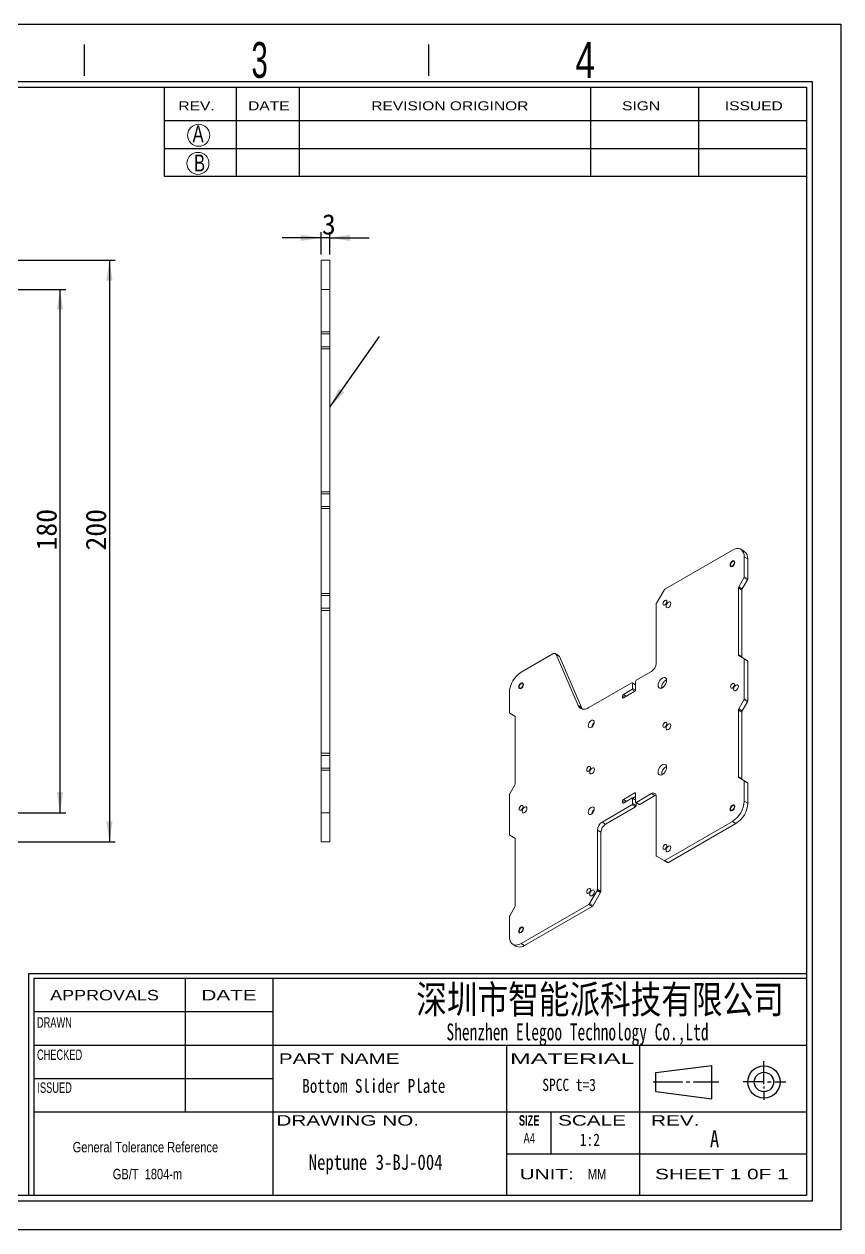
# Model space of a CAD drawing. Header units: millimetres. Extents: x 3 to 590, y 3 to 417.
# Drawn here: x 309.2 to 590.2, y 2.6 to 417.3 of the extents above; entities that cross this region are included whole.
import ezdxf

# ---------------------------------------------------------------- set-up
doc = ezdxf.new("R2010")
doc.units = ezdxf.units.MM
doc.header["$LTSCALE"] = 2
doc.layers.add('SLD-0_0', color=179, linetype='Continuous')
doc.styles.add('SLDTEXTSTYLE0', font='SIMSUN.TTC', dxfattribs={"width": 0.67})
doc.styles.add('SLDTEXTSTYLE1', font='SIMSUN.TTC', dxfattribs={"width": 0.8})
doc.styles.add('SLDTEXTSTYLE10', font='ARIAL.TTF', dxfattribs={"width": 0.7584})
doc.styles.add('SLDTEXTSTYLE11', font='ARIAL.TTF', dxfattribs={"width": 1.2324})
doc.styles.add('SLDTEXTSTYLE12', font='ARIAL.TTF', dxfattribs={"width": 1.7064})
doc.styles.add('SLDTEXTSTYLE13', font='SIMSUN.TTC', dxfattribs={"width": 0.8, "bigfont": 'bigfont'})
doc.styles.add('SLDTEXTSTYLE14', font='SIMKAI.TTF', dxfattribs={"width": 0.67})
doc.styles.add('SLDTEXTSTYLE15', font='SIMSUN.TTC')
doc.styles.add('SLDTEXTSTYLE2', font='SIMFANG.TTF', dxfattribs={"width": 0.8})
doc.styles.add('SLDTEXTSTYLE3', font='SIMSUN.TTC', dxfattribs={"width": 0.8})
doc.styles.add('SLDTEXTSTYLE5', font='ARIAL.TTF', dxfattribs={"width": 0.63516})
doc.styles.add('SLDTEXTSTYLE6', font='GOTHIC.TTF', dxfattribs={"width": 0.7304})
doc.styles.add('SLDTEXTSTYLE7', font='GOTHIC.TTF', dxfattribs={"width": 0.61171})
doc.styles.add('SLDTEXTSTYLE8', font='ARIALBD.TTF', dxfattribs={"width": 0.63516})
doc.styles.add('SLDTEXTSTYLE9', font='ARIAL.TTF', dxfattribs={"width": 1.422})
doc.styles.get("Standard").update_dxf_attribs({"font": 'SIMSUN.TTC'})
doc.dimstyles.new('SLDDIMSTYLE0', dxfattribs={"dimtxt": 7, "dimasz": 7, "dimexe": 0, "dimexo": 0.0625, "dimgap": 1.75, "dimtad": 2, "dimrnd": 1e-09, "dimzin": 12, "dimdsep": 46, "dimtxsty": 'SLDTEXTSTYLE0', "dimsah": 1, "dimcen": 0.09, "dimadec": 0, "dimazin": 3, "dimtfac": 1, "dimtofl": 0, "dimtmove": 0, "dimatfit": 3, "dimfxl": 0, "dimfrac": 2, "dimtolj": 1, "dimtzin": 12, "dimarcsym": 0})
doc.dimstyles.new('SLDDIMSTYLE1', dxfattribs={"dimtxt": 7, "dimasz": 7, "dimexe": 0, "dimexo": 0.0625, "dimgap": 1.75, "dimtad": 2, "dimrnd": 1e-09, "dimzin": 12, "dimdsep": 46, "dimtxsty": 'SLDTEXTSTYLE0', "dimsah": 1, "dimcen": 0.09, "dimadec": 0, "dimazin": 3, "dimtfac": 1, "dimtmove": 0, "dimatfit": 0, "dimfxl": 0, "dimfrac": 2, "dimtolj": 1, "dimtzin": 12, "dimarcsym": 0})
doc.dimstyles.new('SLDDIMSTYLE5', dxfattribs={"dimtxt": 0.18, "dimasz": 7, "dimexe": 0, "dimexo": 0.0625, "dimgap": 0, "dimtad": 0, "dimtih": 1, "dimtoh": 1, "dimdec": 0, "dimrnd": 1e-09, "dimzin": 0, "dimdsep": 46, "dimtxsty": 'Standard', "dimsah": 1, "dimcen": 0.09, "dimadec": 0, "dimazin": 0, "dimtfac": 7, "dimtdec": 0, "dimtofl": 0, "dimtmove": 0, "dimatfit": 3, "dimfxl": 0, "dimfrac": 2, "dimtolj": 1, "dimtzin": 0, "dimarcsym": 0})

# ---------------------------------------------------------------- blocks, each defined once
blk = doc.blocks.new('SW_NOTE_2')
at = {"layer": 'SLD-0_0', "color": 0, "char_height": 3.5853, "attachment_point": 2, "style": 'SLDTEXTSTYLE10'}
for s, insert in [('General Tolerance Reference ', (26.04, 4.62)), (' GB/T  1804-m', (26.22, -4.64))]:
    blk.add_mtext(s, dxfattribs=dict(at, insert=insert))
blk = doc.blocks.new('_D_2')
at = {"layer": 'SLD-0_0', "color": 5}
for p, q in [((290.67, 326.1), (323.52, 326.1)), ((321.52, 326.1), (321.52, 146.1)), ((290.67, 146.1), (323.52, 146.1))]:
    blk.add_line(p, q, dxfattribs=at)
for points in [[(321.52, 326.1), (320.44, 319.1), (322.6, 319.1)], [(321.52, 146.1), (322.6, 153.1), (320.44, 153.1)]]:
    blk.add_solid(points, dxfattribs=at)
at = {"layer": 'SLD-0_0', "color": 5, "insert": (313.37, 236.29), "char_height": 7, "attachment_point": 1, "rotation": 90, "style": 'SLDTEXTSTYLE15'}
blk.add_mtext('180', dxfattribs=at)
blk = doc.blocks.new('_D_3')
at = {"layer": 'SLD-0_0', "color": 5}
for p, q in [((286.52, 336.1), (340.52, 336.1)), ((338.52, 336.1), (338.52, 136.1)), ((286.52, 136.1), (340.52, 136.1))]:
    blk.add_line(p, q, dxfattribs=at)
for points in [[(338.52, 336.1), (337.44, 329.1), (339.6, 329.1)], [(338.52, 136.1), (339.6, 143.1), (337.44, 143.1)]]:
    blk.add_solid(points, dxfattribs=at)
at = {"layer": 'SLD-0_0', "color": 5, "insert": (330.37, 236.27), "char_height": 7, "attachment_point": 1, "rotation": 90, "style": 'SLDTEXTSTYLE15'}
blk.add_mtext('200', dxfattribs=at)
blk = doc.blocks.new('_D_20')
at = {"layer": 'SLD-0_0', "color": 5}
for p, q in [((411.39, 338.1), (411.39, 345.82)), ((414.39, 338.1), (414.39, 345.82)), ((411.39, 343.82), (397.93, 343.82)), ((414.39, 343.82), (411.39, 343.82)), ((414.39, 343.82), (427.86, 343.82))]:
    blk.add_line(p, q, dxfattribs=at)
for points in [[(411.39, 343.82), (404.39, 344.9), (404.39, 342.75)], [(414.39, 343.82), (421.39, 342.75), (421.39, 344.9)]]:
    blk.add_solid(points, dxfattribs=at)
at = {"layer": 'SLD-0_0', "color": 5, "insert": (411.66, 351.97), "char_height": 7, "attachment_point": 1, "style": 'SLDTEXTSTYLE15'}
blk.add_mtext('3', dxfattribs=at)

msp = doc.modelspace()

# ---------------------------------------------------------------- linework, layer by layer
at = {"color": 7, "linetype": 'Continuous', "lineweight": 15}
for p, q in [((414.394, 336.099), (411.394, 336.099)), ((411.394, 326.099), (411.394, 336.099)), ((414.394, 336.099), (414.394, 326.099)), ((414.394, 326.099), (411.394, 326.099)), ((411.394, 311.513), (411.394, 326.099)), ((414.394, 326.099), (414.394, 311.513)), ((411.394, 311.513), (414.394, 311.513)), ((411.394, 310.806), (411.394, 311.513)), ((414.394, 311.513), (414.394, 310.806)), ((414.394, 310.806), (411.394, 310.806)), ((411.394, 306.392), (411.394, 310.806)), ((414.394, 306.392), (414.394, 310.806)), ((411.394, 306.392), (414.394, 306.392)), ((411.394, 305.685), (411.394, 306.392)), ((414.394, 305.685), (411.394, 305.685)), ((411.394, 256.513), (411.394, 305.685)), ((414.394, 306.392), (414.394, 305.685)), ((414.394, 256.513), (414.394, 305.685)), ((411.394, 256.513), (414.394, 256.513)), ((411.394, 255.806), (411.394, 256.513)), ((414.394, 255.806), (411.394, 255.806)), ((411.394, 251.392), (411.394, 255.806)), ((414.394, 256.513), (414.394, 255.806)), ((414.394, 251.392), (414.394, 255.806)), ((411.394, 251.392), (414.394, 251.392)), ((411.394, 250.685), (411.394, 251.392)), ((414.394, 250.685), (411.394, 250.685)), ((411.394, 221.513), (411.394, 250.685)), ((414.394, 251.392), (414.394, 250.685)), ((414.394, 250.685), (414.394, 221.513)), ((556.975, 235.993), (555.762, 236.693)), ((552.905, 236.41), (529.637, 222.978)), ((556.946, 227.271), (556.946, 234.077)), ((556.946, 234.077), (558.158, 233.377)), ((558.158, 233.377), (558.158, 226.572)), ((556.828, 226.873), (555.044, 223.784)), ((558.04, 226.173), (556.256, 223.084)), ((558.04, 226.173), (556.828, 226.873)), ((556.946, 227.271), (558.158, 226.572)), ((411.394, 221.513), (414.394, 221.513)), ((411.394, 220.806), (411.394, 221.513)), ((414.394, 220.806), (411.394, 220.806)), ((411.394, 216.392), (411.394, 220.806)), ((414.394, 221.513), (414.394, 220.806)), ((414.394, 216.392), (414.394, 220.806)), ((529.352, 222.676), (526.76, 218.187)), ((554.926, 223.386), (554.926, 200.442)), ((556.138, 222.686), (554.926, 223.386)), ((555.044, 223.784), (556.256, 223.084)), ((556.138, 222.686), (556.138, 199.743)), ((411.394, 216.392), (414.394, 216.392)), ((411.394, 215.685), (411.394, 216.392)), ((414.394, 215.685), (411.394, 215.685)), ((411.394, 166.513), (411.394, 215.685)), ((414.394, 216.392), (414.394, 215.685)), ((414.394, 166.513), (414.394, 215.685)), ((526.641, 197.452), (526.641, 217.789)), ((491.072, 200.714), (480.174, 194.424)), ((493.141, 200.099), (491.929, 200.799)), ((492.197, 200.484), (499.766, 183.004)), ((493.409, 199.784), (492.197, 200.484)), ((493.409, 199.784), (500.978, 182.304)), ((554.926, 200.442), (556.138, 199.743)), ((555.044, 200.181), (556.828, 199.151)), ((556.256, 199.481), (555.044, 200.181)), ((556.256, 199.481), (558.04, 198.451)), ((556.828, 199.151), (558.04, 198.451)), ((556.946, 185.278), (556.946, 198.889)), ((558.158, 198.189), (556.946, 198.889)), ((558.158, 198.189), (558.158, 184.578)), ((519.57, 190.173), (518.489, 190.798)), ((519.57, 188.284), (519.57, 191.224)), ((519.813, 191.644), (525.025, 194.653)), ((476.134, 187.425), (476.134, 180.619)), ((503.517, 182.236), (518.318, 190.781)), ((518.318, 188.448), (515.368, 186.745)), ((515.368, 185.578), (519.328, 187.864)), ((518.56, 190.641), (518.56, 188.868)), ((499.766, 183.004), (500.978, 182.304)), ((515.126, 186.325), (515.126, 185.718)), ((556.828, 184.88), (555.044, 181.79)), ((558.04, 184.18), (556.256, 181.09)), ((558.04, 184.18), (556.828, 184.88)), ((556.946, 185.278), (558.158, 184.578)), ((478.036, 179.328), (476.252, 180.358)), ((478.154, 156.123), (478.154, 179.066)), ((554.926, 181.392), (554.926, 158.449)), ((556.138, 180.692), (554.926, 181.392)), ((555.044, 181.79), (556.256, 181.09)), ((556.138, 180.692), (556.138, 157.749)), ((411.394, 166.513), (414.394, 166.513)), ((411.394, 165.806), (411.394, 166.513)), ((414.394, 166.513), (414.394, 165.806)), ((414.394, 165.806), (411.394, 165.806)), ((411.394, 161.392), (411.394, 165.806)), ((414.394, 161.392), (414.394, 165.806)), ((411.394, 161.392), (414.394, 161.392)), ((411.394, 160.685), (411.394, 161.392)), ((414.394, 160.685), (411.394, 160.685)), ((411.394, 146.099), (411.394, 160.685)), ((414.394, 161.392), (414.394, 160.685)), ((414.394, 160.685), (414.394, 146.099)), ((554.926, 158.449), (556.138, 157.749)), ((555.044, 158.187), (556.828, 157.157)), ((556.256, 157.487), (555.044, 158.187)), ((476.252, 152.635), (478.036, 155.725)), ((556.256, 157.487), (558.04, 156.457)), ((556.828, 157.157), (558.04, 156.457)), ((556.946, 150.09), (556.946, 156.896)), ((558.158, 156.196), (556.946, 156.896)), ((558.158, 156.196), (558.158, 149.39)), ((476.134, 152.237), (476.134, 138.626)), ((515.126, 150.164), (515.126, 149.557)), ((519.328, 152.87), (515.368, 150.584)), ((515.368, 149.417), (518.318, 151.12)), ((519.57, 150.513), (518.489, 151.137)), ((518.56, 150.98), (518.56, 149.207)), ((519.57, 151.61), (518.62, 151.062)), ((519.57, 149.79), (519.57, 152.73)), ((519.641, 149.633), (520.854, 148.933)), ((519.772, 149.558), (519.772, 148.507)), ((525.025, 152.659), (519.813, 149.65)), ((519.813, 149.65), (521.025, 148.95)), ((526.237, 151.959), (521.025, 148.95)), ((526.237, 151.959), (525.025, 152.659)), ((526.641, 131.389), (526.641, 151.726)), ((556.946, 150.09), (558.158, 149.39)), ((414.394, 146.099), (411.394, 146.099)), ((411.394, 136.099), (411.394, 146.099)), ((414.394, 146.099), (414.394, 136.099)), ((518.318, 148.787), (508.055, 142.862)), ((519.53, 148.087), (509.267, 142.163)), ((519.53, 148.087), (518.318, 148.787)), ((518.56, 149.207), (519.772, 148.507)), ((508.055, 142.862), (509.267, 142.163)), ((529.637, 129.659), (552.905, 143.091)), ((554.118, 142.392), (530.849, 128.959)), ((552.905, 143.091), (554.118, 142.392)), ((478.036, 137.334), (476.252, 138.364)), ((478.154, 114.13), (478.154, 137.073)), ((506.438, 140.063), (506.438, 119.726)), ((507.651, 139.363), (506.438, 140.063)), ((507.651, 139.363), (507.651, 119.026)), ((414.394, 136.099), (411.394, 136.099)), ((526.76, 131.127), (529.352, 129.631)), ((530.564, 128.931), (529.352, 129.631)), ((529.637, 129.659), (530.849, 128.959)), ((503.728, 114.839), (506.32, 119.328)), ((507.532, 118.628), (504.941, 114.139)), ((507.532, 118.628), (506.32, 119.328)), ((506.438, 119.726), (507.651, 119.026)), ((476.252, 110.642), (478.036, 113.731)), ((480.174, 101.105), (503.443, 114.537)), ((504.655, 113.837), (481.387, 100.405)), ((504.655, 113.837), (503.443, 114.537)), ((503.728, 114.839), (504.941, 114.139)), ((476.134, 110.244), (476.134, 103.438)), ((477.318, 100.822), (478.53, 100.122)), ((480.174, 101.105), (481.387, 100.405))]:
    msp.add_line(p, q, dxfattribs=at)
at = {"color": 8, "linetype": 'Continuous', "lineweight": 15}
for p, q in [((515.368, 186.745), (516.378, 186.162)), ((519.328, 187.864), (518.318, 188.448)), ((519.57, 190.057), (518.56, 190.641)), ((518.56, 188.868), (519.57, 188.284)), ((515.894, 185.882), (515.126, 186.325)), ((515.126, 185.718), (515.368, 185.578)), ((515.894, 149.721), (515.126, 150.164)), ((515.126, 149.557), (515.368, 149.417)), ((515.368, 150.584), (516.378, 150.001)), ((519.57, 150.397), (518.56, 150.98)), ((519.57, 152.73), (519.328, 152.87))]:
    msp.add_line(p, q, dxfattribs=at)
at = {"color": 7, "linetype": 'Continuous', "lineweight": 15, "flags": 128}
for points in [[(556.946, 234.077), (556.885, 234.852), (556.702, 235.532), (556.405, 236.097), (556.001, 236.53), (555.503, 236.818), (554.926, 236.952), (554.287, 236.927), (553.607, 236.745), (552.905, 236.41)], [(552.239, 231.36), (552.289, 231.094), (552.434, 230.928), (552.65, 230.886), (552.905, 230.975), (553.161, 231.18), (553.377, 231.472), (553.521, 231.805), (553.572, 232.129), (553.521, 232.395), (553.377, 232.561), (553.161, 232.603), (552.905, 232.514), (552.65, 232.308), (552.434, 232.017), (552.289, 231.683), (552.239, 231.36)], [(529.005, 217.947), (529.056, 217.682), (529.2, 217.515), (529.417, 217.473), (529.672, 217.562), (529.927, 217.768), (530.143, 218.06), (530.288, 218.393), (530.339, 218.717), (530.288, 218.982), (530.143, 219.149), (529.927, 219.191), (529.672, 219.102), (529.417, 218.896), (529.2, 218.604), (529.056, 218.271), (529.005, 217.947)], [(492.197, 200.484), (492.118, 200.625), (492.016, 200.738), (491.892, 200.818), (491.751, 200.866), (491.595, 200.879), (491.427, 200.858), (491.251, 200.803), (491.072, 200.714)], [(527.328, 189.917), (527.387, 189.477), (527.559, 189.142), (527.83, 188.937), (528.179, 188.88), (528.576, 188.974), (528.99, 189.213), (529.387, 189.577), (529.736, 190.037), (530.007, 190.555), (530.179, 191.089), (530.238, 191.596), (530.179, 192.035), (530.007, 192.371), (529.736, 192.576), (529.387, 192.633), (528.99, 192.538), (528.576, 192.299), (528.179, 191.935), (527.83, 191.476), (527.559, 190.958), (527.387, 190.424), (527.328, 189.917)], [(479.508, 189.373), (479.558, 189.108), (479.703, 188.941), (479.919, 188.899), (480.174, 188.988), (480.43, 189.194), (480.646, 189.485), (480.79, 189.819), (480.841, 190.143), (480.79, 190.408), (480.646, 190.574), (480.43, 190.616), (480.174, 190.528), (479.919, 190.322), (479.703, 190.03), (479.558, 189.697), (479.508, 189.373)], [(552.239, 189.366), (552.289, 189.101), (552.434, 188.934), (552.65, 188.892), (552.905, 188.981), (553.161, 189.187), (553.377, 189.479), (553.521, 189.812), (553.572, 190.136), (553.521, 190.401), (553.377, 190.567), (553.161, 190.609), (552.905, 190.521), (552.65, 190.315), (552.434, 190.023), (552.289, 189.69), (552.239, 189.366)], [(503.517, 182.236), (502.918, 181.942), (502.332, 181.758), (501.773, 181.687), (501.252, 181.731), (500.781, 181.89), (500.37, 182.159), (500.029, 182.533), (499.766, 183.004)], [(500.978, 182.304), (501.242, 181.833), (501.331, 181.716)], [(503.267, 176.026), (503.329, 175.655), (503.508, 175.4), (503.782, 175.293), (504.118, 175.346), (504.476, 175.552), (504.812, 175.888), (505.086, 176.312), (505.265, 176.773), (505.327, 177.216), (505.265, 177.587), (505.086, 177.841), (504.812, 177.949), (504.476, 177.896), (504.118, 177.689), (503.782, 177.354), (503.508, 176.93), (503.329, 176.469), (503.267, 176.026)], [(529.005, 175.954), (529.056, 175.688), (529.2, 175.522), (529.417, 175.48), (529.672, 175.569), (529.927, 175.774), (530.143, 176.066), (530.288, 176.399), (530.339, 176.723), (530.288, 176.989), (530.143, 177.155), (529.927, 177.197), (529.672, 177.108), (529.417, 176.902), (529.2, 176.611), (529.056, 176.278), (529.005, 175.954)], [(502.741, 160.792), (502.792, 160.526), (502.937, 160.36), (503.153, 160.318), (503.408, 160.407), (503.663, 160.613), (503.879, 160.904), (504.024, 161.238), (504.075, 161.561), (504.024, 161.827), (503.879, 161.993), (503.663, 162.035), (503.408, 161.946), (503.153, 161.741), (502.937, 161.449), (502.792, 161.116), (502.741, 160.792)], [(527.328, 160.055), (527.387, 159.615), (527.559, 159.28), (527.83, 159.075), (528.179, 159.017), (528.576, 159.112), (528.99, 159.351), (529.387, 159.715), (529.736, 160.175), (530.007, 160.693), (530.179, 161.227), (530.238, 161.734), (530.179, 162.173), (530.007, 162.509), (529.736, 162.714), (529.387, 162.771), (528.99, 162.676), (528.576, 162.437), (528.179, 162.073), (527.83, 161.614), (527.559, 161.096), (527.387, 160.562), (527.328, 160.055)], [(526.6, 152.121), (526.553, 152.106), (526.237, 151.959)], [(479.508, 147.379), (479.558, 147.114), (479.703, 146.948), (479.919, 146.906), (480.174, 146.994), (480.43, 147.2), (480.646, 147.492), (480.79, 147.825), (480.841, 148.149), (480.79, 148.414), (480.646, 148.581), (480.43, 148.623), (480.174, 148.534), (479.919, 148.328), (479.703, 148.036), (479.558, 147.703), (479.508, 147.379)], [(503.267, 146.164), (503.329, 145.793), (503.508, 145.538), (503.782, 145.431), (504.118, 145.484), (504.476, 145.69), (504.812, 146.026), (505.086, 146.45), (505.265, 146.911), (505.327, 147.354), (505.265, 147.725), (505.086, 147.979), (504.812, 148.087), (504.476, 148.034), (504.118, 147.827), (503.782, 147.492), (503.508, 147.068), (503.329, 146.607), (503.267, 146.164)], [(552.239, 147.372), (552.289, 147.107), (552.434, 146.941), (552.65, 146.899), (552.905, 146.987), (553.161, 147.193), (553.377, 147.485), (553.521, 147.818), (553.572, 148.142), (553.521, 148.408), (553.377, 148.574), (553.161, 148.616), (552.905, 148.527), (552.65, 148.321), (552.434, 148.03), (552.289, 147.696), (552.239, 147.372)], [(529.005, 133.96), (529.056, 133.695), (529.2, 133.528), (529.417, 133.486), (529.672, 133.575), (529.927, 133.781), (530.143, 134.073), (530.288, 134.406), (530.339, 134.73), (530.288, 134.995), (530.143, 135.161), (529.927, 135.204), (529.672, 135.115), (529.417, 134.909), (529.2, 134.617), (529.056, 134.284), (529.005, 133.96)], [(502.741, 118.798), (502.792, 118.533), (502.937, 118.367), (503.153, 118.325), (503.408, 118.413), (503.663, 118.619), (503.879, 118.911), (504.024, 119.244), (504.075, 119.568), (504.024, 119.833), (503.879, 120), (503.663, 120.042), (503.408, 119.953), (503.153, 119.747), (502.937, 119.455), (502.792, 119.122), (502.741, 118.798)], [(479.508, 105.386), (479.558, 105.12), (479.703, 104.954), (479.919, 104.912), (480.174, 105.001), (480.43, 105.207), (480.646, 105.498), (480.79, 105.832), (480.841, 106.156), (480.79, 106.421), (480.646, 106.587), (480.43, 106.629), (480.174, 106.541), (479.919, 106.335), (479.703, 106.043), (479.558, 105.71), (479.508, 105.386)], [(476.134, 103.438), (476.195, 102.663), (476.378, 101.983), (476.675, 101.418), (477.079, 100.985), (477.577, 100.697), (478.154, 100.564), (478.792, 100.588), (479.473, 100.771), (480.174, 101.105)]]:
    msp.add_lwpolyline(points, dxfattribs=at)
at = {"color": 7, "linetype": 'Continuous', "lineweight": 0, "flags": 128}
for points in [[(552.097, 231.278), (552.159, 231.671), (552.334, 232.074), (552.596, 232.428), (552.905, 232.678), (553.215, 232.785), (553.477, 232.734), (553.652, 232.533), (553.714, 232.211), (553.652, 231.818), (553.477, 231.414), (553.215, 231.061), (552.905, 230.811), (552.596, 230.704), (552.334, 230.755), (552.159, 230.956), (552.097, 231.278)], [(531.692, 218.099), (531.631, 218.42), (531.456, 218.622), (531.193, 218.673), (530.884, 218.565), (530.575, 218.316), (530.313, 217.962), (530.137, 217.558), (530.076, 217.166), (530.137, 216.844), (530.313, 216.642), (530.575, 216.592), (530.884, 216.699), (531.193, 216.949), (531.456, 217.302), (531.631, 217.706), (531.692, 218.099)], [(479.366, 189.291), (479.428, 189.684), (479.603, 190.088), (479.865, 190.441), (480.174, 190.691), (480.484, 190.798), (480.746, 190.747), (480.921, 190.546), (480.983, 190.224), (480.921, 189.832), (480.746, 189.428), (480.484, 189.074), (480.174, 188.825), (479.865, 188.717), (479.603, 188.768), (479.428, 188.97), (479.366, 189.291)], [(554.926, 189.518), (554.864, 189.839), (554.689, 190.041), (554.427, 190.092), (554.118, 189.984), (553.808, 189.735), (553.546, 189.381), (553.371, 188.977), (553.309, 188.585), (553.371, 188.263), (553.546, 188.061), (553.808, 188.01), (554.118, 188.118), (554.427, 188.367), (554.689, 188.721), (554.864, 189.125), (554.926, 189.518)], [(531.692, 176.105), (531.631, 176.427), (531.456, 176.628), (531.193, 176.679), (530.884, 176.572), (530.575, 176.322), (530.313, 175.969), (530.137, 175.565), (530.076, 175.172), (530.137, 174.851), (530.313, 174.649), (530.575, 174.598), (530.884, 174.705), (531.193, 174.955), (531.456, 175.309), (531.631, 175.713), (531.692, 176.105)], [(505.428, 160.943), (505.367, 161.265), (505.192, 161.467), (504.929, 161.518), (504.62, 161.41), (504.311, 161.16), (504.049, 160.807), (503.874, 160.403), (503.812, 160.01), (503.874, 159.689), (504.049, 159.487), (504.311, 159.436), (504.62, 159.544), (504.929, 159.793), (505.192, 160.147), (505.367, 160.551), (505.428, 160.943)], [(482.195, 147.531), (482.133, 147.853), (481.958, 148.054), (481.696, 148.105), (481.387, 147.998), (481.077, 147.748), (480.815, 147.394), (480.64, 146.991), (480.579, 146.598), (480.64, 146.276), (480.815, 146.075), (481.077, 146.024), (481.387, 146.131), (481.696, 146.381), (481.958, 146.734), (482.133, 147.138), (482.195, 147.531)], [(552.097, 147.291), (552.159, 147.683), (552.334, 148.087), (552.596, 148.441), (552.905, 148.691), (553.215, 148.798), (553.477, 148.747), (553.652, 148.545), (553.714, 148.224), (553.652, 147.831), (553.477, 147.427), (553.215, 147.074), (552.905, 146.824), (552.596, 146.717), (552.334, 146.768), (552.159, 146.969), (552.097, 147.291)], [(531.692, 134.112), (531.631, 134.433), (531.456, 134.635), (531.193, 134.686), (530.884, 134.578), (530.575, 134.329), (530.313, 133.975), (530.137, 133.571), (530.076, 133.179), (530.137, 132.857), (530.313, 132.655), (530.575, 132.604), (530.884, 132.712), (531.193, 132.962), (531.456, 133.315), (531.631, 133.719), (531.692, 134.112)], [(505.428, 118.95), (505.367, 119.271), (505.192, 119.473), (504.929, 119.524), (504.62, 119.416), (504.311, 119.167), (504.049, 118.813), (503.874, 118.409), (503.812, 118.017), (503.874, 117.695), (504.049, 117.494), (504.311, 117.443), (504.62, 117.55), (504.929, 117.8), (505.192, 118.153), (505.367, 118.557), (505.428, 118.95)], [(479.366, 105.304), (479.428, 105.697), (479.603, 106.101), (479.865, 106.454), (480.174, 106.704), (480.484, 106.811), (480.746, 106.76), (480.921, 106.559), (480.983, 106.237), (480.921, 105.845), (480.746, 105.441), (480.484, 105.087), (480.174, 104.837), (479.865, 104.73), (479.603, 104.781), (479.428, 104.983), (479.366, 105.304)]]:
    msp.add_lwpolyline(points, dxfattribs=at)
at = {"color": 7, "linetype": 'Continuous', "lineweight": 15}
for centre, radius, start, end in [((555.301, 233.661), 2.871, 354.33758, 54.35024), ((556.122, 227.3), 0.824, 328.85627, 358.0435), ((557.334, 226.6), 0.824, 328.85627, 358.0435), ((530.074, 222.278), 0.824, 121.95467, 151.14439), ((555.75, 223.357), 0.824, 148.85627, 178.0435), ((556.962, 222.658), 0.824, 148.85627, 178.0435), ((527.465, 217.761), 0.824, 148.85627, 178.0435), ((492.807, 199.543), 0.649, 21.823, 59.03457), ((555.212, 200.414), 0.287, 174.37962, 234.30196), ((556.424, 199.714), 0.287, 174.37962, 234.30196), ((556.66, 198.917), 0.287, 354.37962, 54.30196), ((523.132, 197.612), 3.513, 302.60548, 357.39452), ((557.872, 198.218), 0.287, 354.37962, 54.30196), ((484.869, 187.047), 8.744, 122.4764, 177.5236), ((518.412, 190.665), 0.15, 350.78596, 129.20329), ((520.097, 191.2), 0.527, 122.60548, 177.39452), ((531.518, 189.177), 2.968, 115.94345, 184.06192), ((515.652, 186.301), 0.527, 122.60548, 177.39452), ((518.034, 188.892), 0.527, 302.60548, 357.39452), ((519.044, 188.308), 0.527, 302.60548, 357.39452), ((515.274, 185.694), 0.15, 170.78596, 309.20329), ((556.122, 185.306), 0.824, 328.85627, 358.0435), ((557.334, 184.606), 0.824, 328.85627, 358.0435), ((476.42, 180.591), 0.287, 174.37962, 234.30196), ((477.868, 179.094), 0.287, 354.37962, 54.30196), ((555.75, 181.364), 0.824, 148.85627, 178.0435), ((556.962, 180.664), 0.824, 148.85627, 178.0435), ((506.812, 175.169), 2.348, 129.85052, 170.15485), ((531.518, 159.315), 2.968, 115.94345, 184.06192), ((555.212, 158.421), 0.287, 174.37962, 234.30196), ((556.424, 157.721), 0.287, 174.37962, 234.30196), ((477.33, 156.151), 0.824, 328.85627, 358.0435), ((556.66, 156.924), 0.287, 354.37962, 54.30196), ((557.872, 156.224), 0.287, 354.37962, 54.30196), ((476.958, 152.209), 0.824, 148.85627, 178.0435), ((515.274, 149.533), 0.15, 170.78596, 309.20329), ((515.652, 150.14), 0.527, 122.60548, 177.39452), ((518.412, 151.004), 0.15, 350.78596, 129.20329), ((519.423, 152.754), 0.15, 350.78596, 129.20329), ((519.718, 149.766), 0.15, 170.78596, 309.20329), ((525.656, 151.886), 0.998, 350.78596, 129.20329), ((548.21, 150.468), 8.744, 302.4764, 357.5236), ((549.423, 149.768), 8.744, 302.4763, 357.5237), ((506.812, 145.307), 2.348, 129.85052, 170.15485), ((518.034, 149.231), 0.527, 302.60548, 357.39452), ((519.246, 148.531), 0.527, 302.60548, 357.39452), ((520.925, 149.091), 0.172, 245.69288, 305.61758), ((509.947, 139.903), 3.513, 122.60548, 177.39452), ((511.16, 139.203), 3.513, 122.60548, 177.39452), ((476.42, 138.598), 0.287, 174.37962, 234.30196), ((477.868, 137.101), 0.287, 354.37962, 54.30196), ((526.928, 131.361), 0.287, 174.37962, 234.30196), ((529.47, 129.893), 0.287, 245.68605, 305.61817), ((530.682, 129.193), 0.287, 245.68605, 305.61817), ((505.614, 119.754), 0.824, 328.85627, 358.0435), ((506.827, 119.054), 0.824, 328.85627, 358.0435), ((477.33, 114.158), 0.824, 328.85627, 358.0435), ((503.006, 115.237), 0.824, 301.95467, 331.14439), ((504.219, 114.537), 0.824, 301.95467, 331.14439), ((476.958, 110.216), 0.824, 148.85627, 178.0435), ((479.722, 102.653), 2.797, 244.78089, 306.52957)]:
    msp.add_arc(centre, radius, start, end, dxfattribs=at)
at = {"layer": 'SLD-0_0'}
for p, q in [((3.181, 417.347), (590.213, 417.347)), ((590.213, 417.347), (590.213, 2.588)), ((25.35, 395.622), (578.363, 395.622)), ((504.035, 395.622), (504.035, 365.027)), ((541.199, 395.622), (541.199, 365.027)), ((578.363, 395.622), (578.363, 14.438)), ((578.363, 14.438), (25.35, 14.438)), ((590.213, 2.588), (3.181, 2.588))]:
    msp.add_line(p, q, dxfattribs=at)
at = {"layer": 'SLD-0_0', "color": 6, "linetype": 'Continuous'}
for p, q in [((329.905, 399.572), (329.905, 410.339)), ((448.408, 399.572), (448.408, 410.339)), ((23.375, 397.597), (580.338, 397.597)), ((580.338, 397.597), (580.338, 12.463)), ((580.338, 12.463), (23.375, 12.463))]:
    msp.add_line(p, q, dxfattribs=at)
at = {"layer": 'SLD-0_0', "color": 179, "linetype": 'Continuous'}
for p, q in [((357.318, 395.622), (357.318, 365.027)), ((382.1, 395.622), (382.1, 365.027)), ((403.773, 395.622), (403.773, 365.027)), ((357.318, 384.149), (578.363, 384.149)), ((357.318, 374.588), (578.363, 374.588)), ((357.318, 365.027), (578.363, 365.027)), ((578.363, 90.659), (310.66, 90.659)), ((310.66, 90.659), (310.66, 14.438)), ((578.363, 89.012), (312.572, 89.012)), ((312.572, 89.012), (312.572, 14.438)), ((364.562, 89.012), (364.562, 43.12)), ((394.795, 89.012), (394.795, 14.438)), ((394.795, 77.539), (312.572, 77.539)), ((578.363, 66.066), (312.572, 66.066)), ((475.106, 66.066), (475.106, 14.438)), ((520.998, 14.438), (520.998, 66.066)), ((526.51, 56.708), (545.776, 59.076)), ((545.776, 47.692), (545.776, 59.076)), ((563.739, 52.699), (563.739, 60.633)), ((394.795, 54.593), (312.572, 54.593)), ((526.51, 50.213), (526.51, 56.708)), ((525.571, 53.466), (535.66, 53.466)), ((526.51, 50.213), (545.776, 47.692)), ((536.921, 53.466), (538.182, 53.466)), ((539.444, 53.466), (548.271, 53.466)), ((563.739, 53.466), (556.537, 53.466)), ((563.739, 51.933), (563.739, 51.166)), ((563.739, 50.4), (563.739, 47.334)), ((565, 53.466), (566.261, 53.466)), ((567.522, 53.466), (571.305, 53.466)), ((578.363, 43.12), (312.572, 43.12)), ((490.403, 43.12), (490.403, 28.779)), ((475.106, 28.779), (578.363, 28.779))]:
    msp.add_line(p, q, dxfattribs=at)
at = {"layer": 'SLD-0_0', "lineweight": 0}
for centre in [(369.244, 379.127), (368.999, 369.43)]:
    msp.add_circle(centre, 3.789, dxfattribs=at)
at = {"layer": 'SLD-0_0', "color": 179, "linetype": 'Continuous'}
for radius in [5.543, 3.338]:
    msp.add_circle((563.739, 53.466), radius, dxfattribs=at)

# ---------------------------------------------------------------- block references
at = {"layer": 'SLD-0_0', "color": 179}
msp.add_blockref('SW_NOTE_2', (324.876, 28.222), dxfattribs=at)

# ---------------------------------------------------------------- texts
at = {"layer": 'SLD-0_0'}
for s, insert, char_height, attachment_point, style in [('3', (387.413, 411.186), 12.344, 1, 'SLDTEXTSTYLE7'), ('4', (498.881, 411.174), 12.344, 1, 'SLDTEXTSTYLE6'), ('A', (367.156, 382.504), 5.807, 1, 'SLDTEXTSTYLE6'), ('B', (367.664, 372.474), 5.807, 1, 'SLDTEXTSTYLE6'), ('\\M+1905B圳\\M+18E73\\M+19271\\M+1945C\\M+19468\\M+189C8\\M+18B5A\\M+1974C\\M+18CC0\\M+18CF6\\M+18E69', (507.351, 86.675), 9.65616, 2, 'SLDTEXTSTYLE13'), ('Bottom Slider Plate', (429.503, 54.501), 4.7625, 2, 'SLDTEXTSTYLE3'), ('SPCC t=3', (496.705, 54.59), 4.2333, 2, 'SLDTEXTSTYLE3'), ('A', (545.159, 36.845), 5.821, 1, 'SLDTEXTSTYLE1'), ('Neptune 3-BJ-004', (430.127, 28.53), 5.29167, 2, 'SLDTEXTSTYLE3')]:
    msp.add_mtext(s, dxfattribs=dict(at, insert=insert, char_height=char_height, attachment_point=attachment_point, style=style))
at = {"layer": 'SLD-0_0', "color": 179}
for s, insert, char_height, attachment_point, style in [('REV.', (362.258, 390.8), 3.1073, 1, 'SLDTEXTSTYLE11'), ('DATE', (386.253, 390.8), 3.1073, 1, 'SLDTEXTSTYLE11'), ('REVISION ORIGINOR', (428.616, 390.8), 3.10727, 1, 'SLDTEXTSTYLE11'), ('SIGN', (514.933, 390.8), 3.1073, 1, 'SLDTEXTSTYLE11'), ('ISSUED', (550.296, 390.8), 3.1073, 1, 'SLDTEXTSTYLE11'), ('APPROVALS', (336.853, 85.125), 3.5853, 2, 'SLDTEXTSTYLE11'), ('DATE', (379.699, 85.125), 3.5853, 2, 'SLDTEXTSTYLE9'), ('DRAWN', (319.607, 75.706), 3.5853, 2, 'SLDTEXTSTYLE5'), ('Shenzhen Elegoo Technology Co.,Ltd', (499.597, 73.599), 5.82083, 2, 'SLDTEXTSTYLE14'), ('CHECKED', (321.391, 64.629), 3.5853, 2, 'SLDTEXTSTYLE5'), ('PART NAME', (417.588, 63.291), 3.5853, 2, 'SLDTEXTSTYLE9'), ('MATERIAL', (497.76, 63.291), 3.5853, 2, 'SLDTEXTSTYLE12'), ('ISSUED', (319.674, 53.309), 3.5853, 2, 'SLDTEXTSTYLE5'), ('DRAWING NO.', (420.536, 42.043), 3.58531, 2, 'SLDTEXTSTYLE9'), ('SIZE', (482.958, 42.043), 3.5853, 2, 'SLDTEXTSTYLE8'), ('SCALE', (504.578, 42.043), 3.5853, 2, 'SLDTEXTSTYLE9'), ('REV.', (533.22, 42.043), 3.5853, 2, 'SLDTEXTSTYLE9'), ('A4', (482.98, 35.906), 3.5853, 2, 'SLDTEXTSTYLE5'), ('1:2', (503.86, 35.71), 4.2333, 2, 'SLDTEXTSTYLE2'), ('UNIT:', (488.997, 23.581), 3.5853, 2, 'SLDTEXTSTYLE9'), ('MM', (506.322, 23.581), 3.5853, 2, 'SLDTEXTSTYLE10'), ('SHEET 1 0F 1', (549.24, 23.581), 3.58531, 2, 'SLDTEXTSTYLE9')]:
    msp.add_mtext(s, dxfattribs=dict(at, insert=insert, char_height=char_height, attachment_point=attachment_point, style=style))

# ---------------------------------------------------------------- dimensions: what is measured, and where the dimension line sits
at = {"layer": 'SLD-0_0', "color": 5}
dim = msp.add_linear_dim(base=(411.394, 343.823), p1=(414.394, 336.099), p2=(411.394, 336.099), dimstyle='SLDDIMSTYLE1', dxfattribs=at)
dim.commit()
dim.dimension.update_dxf_attribs({"geometry": '_D_20', "text_midpoint": (413.023, 343.823), "dimtype": 160})
for base, p1, p2, picture, middle in [((338.519, 136.099), (284.519, 336.099), (284.519, 136.099), '_D_3', (338.519, 240.349)), ((321.519, 146.099), (288.669, 326.099), (288.669, 146.099), '_D_2', (321.519, 240.374))]:
    dim = msp.add_linear_dim(base=base, p1=p1, p2=p2, angle=90, dimstyle='SLDDIMSTYLE0', dxfattribs=at)
    dim.commit()
    dim.dimension.update_dxf_attribs({"geometry": picture, "text_midpoint": middle, "dimtype": 160})

# ---------------------------------------------------------------- leaders
msp.add_leader([(414.394, 285.619), (431.469, 309.927)], dimstyle='SLDDIMSTYLE5', dxfattribs=at)

doc.saveas('drawing.dxf')
